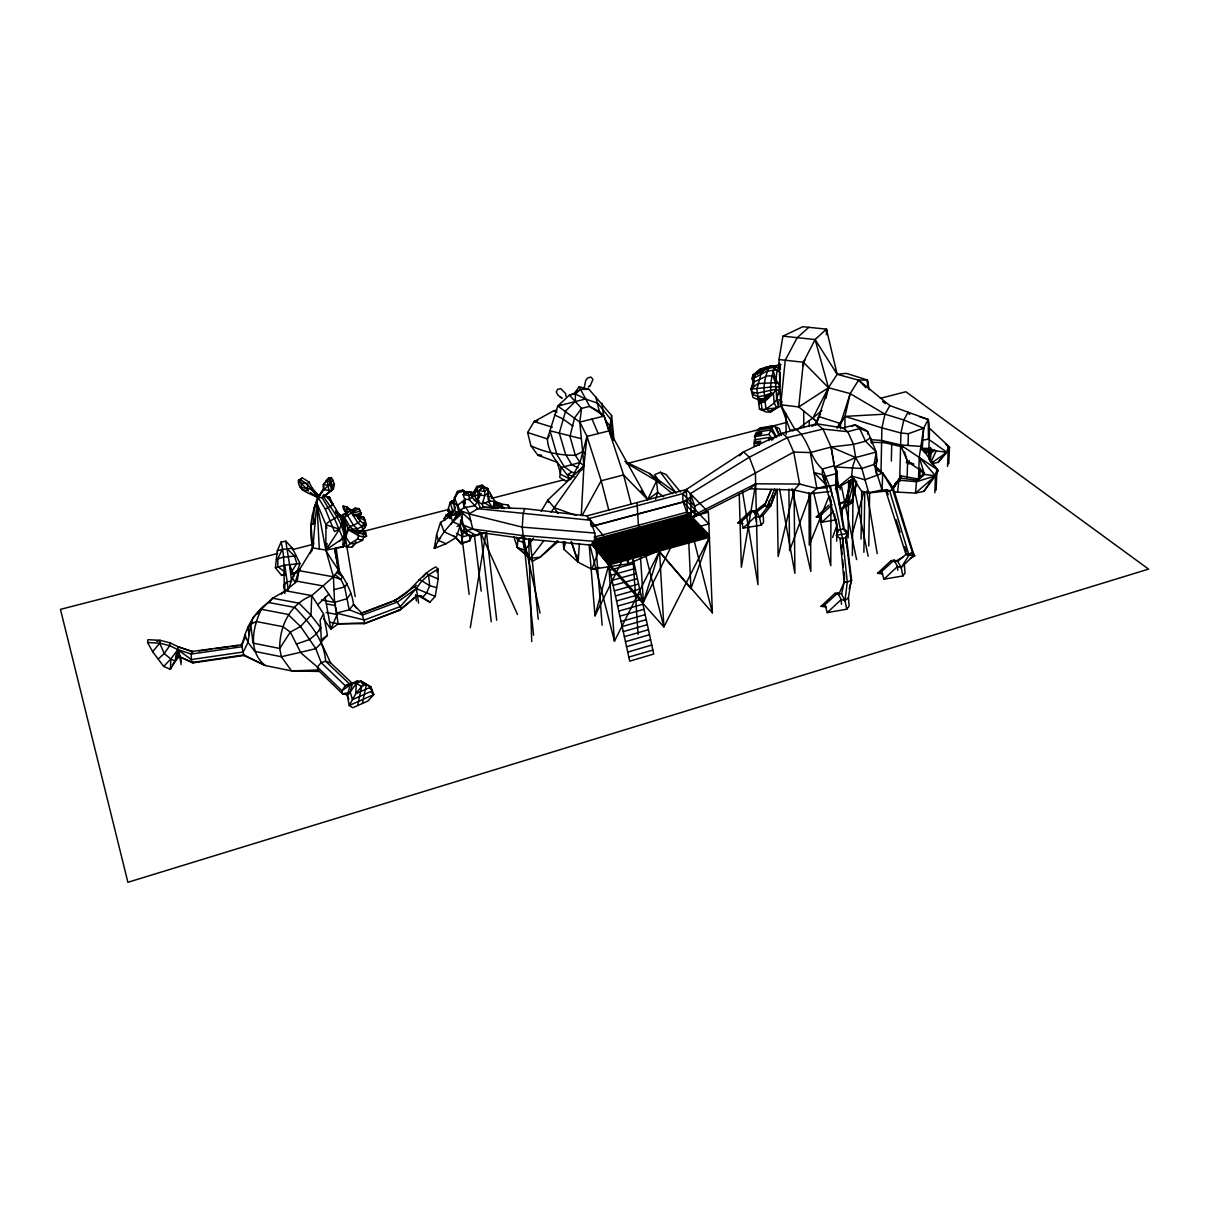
<?xml version="1.0" encoding="UTF-8"?>
<svg xmlns="http://www.w3.org/2000/svg" width="1209" height="1209" viewBox="0 0 1209 1209"><rect width="100%" height="100%" fill="white"/><g stroke="black" fill="none" stroke-linecap="round" stroke-linejoin="round"><path stroke-width="1.5" d="M826.412 334.606L826.427 329.135L802.806 326.702L782.933 336.147L779.019 359.541L780.697 404.773L794.661 429.059M302.28 477.872L300.3 479.656L302.099 489.736L308.295 490.718L298.457 480.305L300.3 479.656L307.086 483.827L317.982 497.367L322.168 497.67L333.457 488.98L334.394 484.114L331.614 478.008L328.999 477.615L323.377 484.522L323.271 489.509L317.725 497.655C310.517 493.287 297.58 491.292 298.457 480.305L302.28 477.872L309.051 482.028L311.952 487.816L318.466 495.478L319.765 495.69L323.619 489.781M830.946 500.647L830.764 565.706L813.521 491.776M323.513 618.721L330.858 629.164L338.263 623.768L334.53 602.414L333.442 576.814L325.841 550.11L325.946 524.766L316.879 503.11L317.982 497.367L323.271 489.509L331.523 490.809L332.46 485.942L331.024 481.741L329.664 479.822L327.034 479.414L329.256 492.471M779.79 363.546L780.455 369.531M836.719 541.164L836.794 525.552L832.638 537.385M840.179 489.63L840.21 485.942M840.542 428.863L840.572 423.588L850.169 393.62L858.571 380.125L867.321 379.974L869.241 389.827M844.895 428.832L844.985 416.395L850.169 393.62L828.482 387.696L803.38 362.247L779.019 359.541M778.702 401.615L778.641 407.01L770.42 411.982L766.294 412.057L759.464 409.05L758.466 400.814L759.705 398.093M778.762 394.421L780.213 372.478L773.851 367.687C765.902 366.947 760.431 374.382 753.026 375.138L751.892 378.613L753.721 382.074L750.94 389.132L752.995 397.504L758.224 399.665L764.617 398.562L773.352 393.454L776.133 389.222L775.543 383.344L777.175 369.848L779.08 367.204L768.682 367.309L753.026 375.138L753.721 382.074L766.959 375.984L773.095 375.878L780.364 386.26M848.114 537.945L848.627 480.608M852.36 555.641L853.161 478.93L851.62 476.029L852.526 467.218L855.64 457.531L853.524 444.383L847.721 431.704L843.066 427.941L816.559 423.754L782.299 433.306L743.58 451.894L686.289 489.509L682.677 493.665L587.468 518.963M811.828 426.445L816.559 423.754L822.981 429.074L831.097 447.043L834.18 465.813L836.643 470.875L836.447 484.008L844.169 528.726L847.841 532.277L845.862 537.884L846.194 543.43M861.065 539.078L861.715 490.884M863.891 552.332L864.767 492.305M867.654 434.152L867.699 431.613L865.402 429.799L854.975 424.812L843.066 427.941M868.772 546.015L869.634 492.003M880.983 473.187L881.89 427.865L884.988 414.158L889.884 405.619L928.255 419.478C930.945 432.61 928.028 445.985 928.935 459.435M891.335 461.037L891.728 444.111M312.904 524.51L314.431 507.357L318.466 495.478L310.637 489.025L300.24 487.378M899.738 478.447L900.932 433.003L903.818 420.007L908.08 412.284L909.652 414.475M899.964 481.378L900.055 478.039L917.178 480.336M907.113 477.812L907.581 461.778L904.589 451.985M908.05 445.471L908.382 433.714L923.691 428.182L928.255 419.478L919.52 416.773M909.017 464.15L909.123 460.478M918.477 480.124L919.233 457.078L923.691 428.182L903.818 420.007L884.988 414.158L850.169 393.62M919.853 477.479L920.155 468.246M930.129 460.402L930.598 447.481M934.829 492.788L935.479 475.832L936.96 469.349L920.88 446.423L900.614 444.927L881.633 440.454L870.601 439.638M936.144 490.053L936.96 469.349L900.614 444.927L907.581 461.778L918.84 469.107L924.462 474.412L935.479 475.832L938.124 470.437L930.053 461.097M339.321 573.202L334.606 548.478L338.399 570.255L333.442 576.814L311.756 595.599L310.955 615.23L300.527 626.474L290.311 632.111L279.702 648.447L281.334 656.744L291.581 670.919L319.146 671.463M768.818 440.575L768.939 437.507L754.416 439.819L754.144 445.909L759.6 445.048M947.539 466.387L948.4 446L930.053 428.742M948.793 463.788L949.503 447.149L945.514 443.99M170.393 669.302L170.847 658.981L177.844 649.656L178.116 646.8L170.001 642.825L160.102 640.317L147.951 639.682L147.604 642.523L152.636 651.696L163.683 666.416L170.393 669.302L175.245 661.323L177.844 649.656L169.713 645.666L159.769 643.158L147.604 642.523M298.064 571.781L299.666 569.016L296.326 571.434L292.412 577.554L295.102 582.542L298.865 570.633L312.844 547.873L325.841 550.11L343.311 546.861L344.913 543.415L344.429 517.15L336.117 512.707M488.164 499.453L487.756 488.421L481.862 487.62L478.855 490.688L480.26 495.161L475.122 505.725L464.211 507.674L464.619 499.166L463.183 494.693L466.236 491.595L472.13 492.411L471.842 497.322L469.228 499.619L464.619 499.166L465.178 503.79M581.257 515.412L583.947 465.646L587 436.404L579.806 422.092L557.727 406.028L547.39 438.897C547.949 455.672 561.913 466.1 569.998 479.096L565.585 481.122L559.737 477.328L561.052 467.566L580.003 462.503L583.947 465.646L581.499 470.482M852.043 426.399L854.975 424.812L859.675 428.575L867.699 431.613L876.253 452.015L855.64 457.531L834.709 466.931L836.643 470.875L835.646 484.9L836.628 492.214M346.771 693.951L346.907 694.767L342.495 693.77L317.922 669.967L291.581 670.919L265.27 665.539L243.855 655.49L241.347 644.337L245.155 638.14M297.278 571.222L299.968 563.545L292.442 548.236L285.838 541.194L281.092 542.01C285.4 558.694 283.465 575.605 284.508 592.47M579.187 386.759L589.07 389.389L611.588 415.518L609.185 431.477L604.168 416.062L599.422 411.755L589.644 406.39L579.187 386.759L574.26 393.439L569.379 395.147L557.727 406.028L561.142 405.196M362.413 703.094L366.493 684.309L361.703 686.425L355.718 693.77L370.967 687.029L361.113 681.272L356.353 683.357L355.718 693.77L349.265 705.482L352.786 707.764L367.853 701.054L373.808 694.571L370.967 687.029L361.113 681.272L357.32 681.015L352.575 683.085L341.951 690.762L342.495 693.77L349.643 692.545M241.316 644.896L191.944 651.455L178.116 646.8L193.274 651.802L191.944 651.455L191.294 654.054L191.309 659.555L191.989 662.487L193.304 662.834L243.855 655.49M579.398 543.491L578.144 562.23L591.881 569.288L628.181 563.847L657.847 551.138L652.392 552.634M558.392 541.36L540.136 557.198L532.58 561.097L517.286 547.299L517.754 540.68L516.56 537.34M469.47 513.704L465.556 506.873L440.514 522.439L436.6 534.726L434.273 548.448L446.061 543.718L456.337 537.461L460.327 525.129L460.674 520.112M922.104 449.929L923.691 428.182M564.301 541.708L563.742 549.052L578.144 562.23L576.799 554.855M924.507 472.885L917.858 478.991L916.498 481.696L915.5 493.106L894.358 491.957M930.356 460.342L931.021 452.907L932.305 450.353L921.454 448.433M628.695 558.226L628.181 563.847L626.232 558.679M178.796 650.261L181.108 664.602M344.489 539.652C347.421 525.129 338.052 512.571 330.843 501.04L332.309 505.075M170.001 642.825L169.713 645.666L164.212 653.585L158.167 659.071M285.097 574.97L281.591 575.408L275.41 567.807L277.284 550.836L281.092 542.01M179.491 653.721L175.517 658.452L175.245 661.323L170.847 658.981L164.212 653.585L159.769 643.158L160.102 640.317L156.898 641.435M284.825 593.483L284.735 582.526M897.546 492.395L898.937 480.2L901.189 475.893L917.858 478.991M463.591 529.89L461.294 543.808L469.757 540.846L472.492 534.62M847.841 532.277L845.862 537.884L851.06 581.061L848.446 597.684L844.985 600.631L841.585 594.103L837.807 592.999L825.022 604.621L827.258 612.585L846.799 609.2L844.985 600.631L847.297 582.058L842.718 538.685L840.512 530.237C836.598 508.913 831.399 488.36 822.392 468.971C809.546 458.151 808.866 439.048 795.9 429.104L792.847 430.872M551.032 512.253L583.947 465.646L579.806 422.092L581.559 408.37L569.379 395.147L575.333 393.711L580.713 389.313L589.07 389.389M476.422 489.857L476.86 486.456L481.892 485.172C492.063 490.416 492.471 504.455 504.123 508.475L494.058 505.12L495.388 508.505M493.62 508.4L494.557 501.312L488.345 500.994L492.35 507.78M771.025 394.754C769.695 384.946 771.841 374.518 775.286 365.707L780.969 364.574L777.765 365.541M780.334 364.831L779.76 368.836L779.14 363.153L780.364 367.974M314.975 505.8C310.381 519.341 309.353 533.925 312.844 547.873L311.665 551.228M281.244 594.148L297.157 581.242L298.865 570.633L333.442 576.814L340.847 579.398L344.641 587L349.22 609.804L362.715 614.958L397.67 601.886L416.259 588.556L421.457 581.453L428.56 574.895L438.021 569.031L435.799 566.945C419.553 574.849 411.906 592.319 395.373 600.102L393.529 601.236L416.501 585.337M470.286 627.667L485.973 532.776M423.165 597.095L420.007 595.523L429.83 602.203L435.24 596.43L438.172 578.93L438.021 569.031L436.917 572.129M827.576 487.605L816.876 488.466L799.617 484.053L755.655 483.796L750.124 488.768L691.472 518.449L690.339 493.665L749.338 457.214L787.301 437.628L822.981 429.074L847.721 431.704L859.675 428.575L865.493 441.209L876.253 452.015L874.122 464.452L882.011 489.841L889.597 490.733L892.68 489.887L893.149 487.726L882.766 473.097L875.512 466.357M875.769 467.777L877.009 460.629L876.253 452.015M344.248 536.464L345.245 538.201C347.497 530.192 344.036 520.883 338.203 515.049M313.841 542.932L312.844 547.873L310.94 524.434L315.096 522.968L312.421 515.064M356.655 608.399L353.527 604.576C351.094 583.509 335.498 568.003 325.841 550.11L327.155 543.491M570.557 479.641L580.003 462.503L575.348 455.325L569.968 436.419L574.577 417.891L581.559 408.37L589.644 406.39L604.168 416.062L623.587 474.941L631.143 504.093M457.047 526.474L460.327 525.129L462.805 513.205C450.594 522.424 440.801 534.605 434.273 548.448L436.147 545.576M847.161 498.048L850.547 481.666M357.713 705.179L361.703 686.425L356.353 683.357L352.575 683.085L350.187 692.092L347.361 695.719L349.265 705.482L373.808 694.571L371.269 692.183M850.592 479.913L845.862 501.554L839.016 504.44M841.585 594.103L844.169 582.27L840.104 538.761L836.432 535.209L838.426 529.618L837.731 532.474M175.879 656.789L176.998 651.802M948.4 446L946.979 452.287L938.139 462.367L931.64 463.727M842.069 516.56L841.887 509.185L851.892 502.868L856.516 483.388M355.204 596.687L343.96 529.255L345.23 532.277L344.565 535.043L339.563 541.526M771.297 439.487L782.299 433.306L787.301 437.628L793.709 452.106L799.617 484.053L794.086 489.993L778.143 556.578L777.085 489.222M498.214 508.49L483.449 507.206L482.164 503.896L484.869 495.599L487.454 493.317L489.781 501.07L482.164 503.896L476.709 501.69L478.25 495.327L476.86 486.456L473.218 493.015L480.608 507.946M825.853 398.547L828.482 387.696L837.172 374.322L826.427 329.135L815.108 339.548L803.38 362.247L798.741 406.965L816.785 421.639M764.768 399.59L766.083 408.974L776.828 407.947L774.213 403.081L773.352 393.454L760.824 401.358L762.229 409.655L766.083 408.974L774.213 403.081L776.692 399.499L778.792 390.809L776.133 389.222L757.378 393.106L751.907 392.109L751.711 389.827M357.32 681.015L354.781 682.934L349.265 683.705L325.614 661.232C324.178 639.319 309.217 622.514 294.8 607.432L268.277 602.445C253.678 612.857 244.898 629.224 242.012 646.709L191.294 654.054L177.844 649.656L179.219 656.578L172.252 664.859M624.841 461.354L649.581 473.505L656.563 480.85L657.696 492.35L647.646 499.619L609.366 430.797L587 436.404L580.003 462.503M846.799 499.876L845.862 501.554L851.892 502.868L856.652 481.635M354.781 682.934L350.066 685.004L347.361 695.719L348.902 699.165M742.931 523.648L737.898 522.862L750.562 510.923L756.94 511.815L764.436 505.861L770.994 489.721M840.799 509.14L848.522 502.702L854.4 478.915M524.328 536.751L522.938 542.04L525.114 550.367L532.58 561.097M589.146 544.594L594.979 615.834L608.701 565.041L638.594 527.411L637.007 502.581M565.736 541.844L563.742 549.052L563.182 541.662M852.874 531.688L863.906 491.761M849.217 588.783L851.62 580.229L846.376 537.159M773.488 495.781L770.526 506.193L763.257 515.125L759.464 517.24L755.867 516.122L753.358 510.697L750.562 510.923M453.889 503.035L451.667 500.798L451.743 501.962L450.186 502.355L447.798 510.349L448.856 512.48L452.997 511.981L450.186 502.355L454.312 499.816M759.464 517.24L756.94 511.815L753.358 510.697L741.646 521.381L743.127 528.121L761.202 525.159L759.464 517.24L767.292 507.357L769.392 500.36M310.471 553.072L313.025 544.791L312.844 547.873L316.879 503.11L325.841 550.11L342.918 538.307L334.53 518.691L322.168 497.67L323.936 494.511M655.58 499.241L657.696 492.35L663.741 496.748M816.045 425.039L828.482 387.696L815.108 339.548L782.933 336.147M345.245 538.201L349.613 526.263L344.429 517.15L358.741 508.657L361.279 514.293L357.305 515.82L353.24 515.548L361.446 512.858L360.569 512.722L361.279 514.293L353.24 515.548M289.042 587.982L292.412 577.554M342.676 544.352L346.847 547.375L350.036 543.612L357.516 539.063L358.589 535.768L358.151 533.033L348.404 529.738L344.867 520.369L339.729 515.17L340.001 516.772M657.968 550.05L690.943 588.571L709.396 537.31L638.594 527.411L712.388 612.842L708.398 512.178L686.289 489.509L586.803 515.895L524.766 508.626L523.089 513.598L522.273 527.139L533.592 635.209M841.116 513.221L853.161 478.93L835.736 488.693M314.431 507.357L317.982 497.367L325.327 509.125L334.47 531.567L339.487 529.194L342.359 521.381L340.318 516.183L339.049 517.407M781.891 401.418L780.697 404.773L789.945 429.875L793.678 430.344M598.772 550.246L591.881 569.288L598.712 567.414M775.317 367.204L775.286 365.707L769.513 366.176C765.629 374.986 762.788 385.55 764.556 395.539L758.164 396.643L752.92 394.497L753.978 393.046M842.613 529.119L844.169 528.726L837.913 530.328L826.17 486.623L824.704 476.724L822.392 474.699L813.959 472.507L826.986 485.731L816.876 488.466L810.468 493.71L789.613 550.684L788.888 489.025M815.304 425.281L820.503 413.674M776.934 489.569L770.526 506.193L767.292 507.357L764.436 505.861L771.508 489.433M776.435 489.811L770.526 506.193L769.408 504.304M319.539 630.735L320.702 627.788L320.128 620.157L323.559 613.87L311.756 595.599L285.536 590.763L272.569 598.228L253.195 617.331L250.686 624.388L247.966 642.357L243.281 651.999L191.309 659.555L177.844 649.656M767.292 507.357L774.682 488.935M828.89 496.521L809.244 545.153L808.987 492.547M772.914 439.804L769.03 434.363L770.813 429.936L756.335 432.263L754.507 436.676L755.957 439.955M487.272 496.264L491.957 496.748L487.726 489.297L482.769 486.32L477.721 487.605L474.064 496.385L470.694 494.859M815.047 425.236L818.674 416.516L840.572 423.588L844.985 416.395L884.988 414.158M776.178 366.025L765.886 367.249L761.625 371.647L756.879 389.132L758.224 399.665M838.668 594.48L844.683 581.408L844.169 582.27L847.297 582.058L851.62 580.229M455.34 506.949L449.869 518.661L452.559 512.42L448.887 512.48L447.798 510.349L452.997 511.981M930.794 462.412L936.204 450.927L946.979 452.287L949.503 447.149L946.435 444.957M292.442 548.236L282.196 549.415L277.753 558.8L277.889 566.704L284.992 572.129M582.028 515.654L601.175 480.759L623.587 474.941L647.646 499.619L656.563 480.85L626.186 462.956M759.146 402.506L761.02 398.607L762.305 398.502L759.479 402.476M594.979 615.834L622.303 560.447M589.75 544.428L614.459 641.238L659.525 551.047L687.453 514.233L695.523 509.518M670.995 547.042L643.4 602.082L609.366 563.878M687.317 490.627L682.677 493.665L683.085 501.871L687.453 514.233L709.396 537.31L663.877 626.912L608.701 565.041L591.76 544.398L690.671 517.618M455.007 514.989L456.594 511.951M907.4 460.569L906.312 462.624L910.981 463.228M894.539 485.973L893.013 487.983L901.189 475.893M848.522 502.702L851.725 501.357L852.647 499.68L850.955 500.148M569.998 479.096L560.825 474.427L557.213 462.322L537.884 455.204L530.902 445.804L527.638 432.52L534.061 421.609L553.541 410.894L556.865 410.093M549.279 435.693L547.39 438.897L527.638 432.52M590.007 386.245L592.984 379.339L590.808 377.027L587.634 377.964L585.715 380.548L584.325 387.076M256.731 614.278L261.25 609.502M444.141 518.54L447.95 513.795L444.141 518.54L444.867 520.444M524.857 538.806L522.938 542.04L517.754 540.68L521.502 536.947M541.179 511.301L547.889 499.982L583.947 465.646L580.411 470.014M450.685 524.494L459.737 510.304L454.403 497.821L457.576 491.368L462.639 490.083L467.415 493.076M911.329 552.876L913.097 552.362L914.729 555.868L913.445 555.672L901.143 567.58L897.713 561.293L894.116 560.175L881.663 571.494L883.945 579.187L902.911 575.952L901.143 567.58L909.198 554.901L913.097 552.362L893.149 487.726M292.11 570.89L296.87 563.409L294.376 555.928L286.941 548.599L285.838 541.194M325.841 550.11L339.487 529.194L325.946 524.766C328.969 519.583 336.51 519.87 338.475 513.946L342.359 521.381M343.96 529.255L346.333 532.534L348.404 529.738L357.38 528.801L362.126 526.474L365.299 520.611L363.441 516.878L356.7 515.775M343.945 539.365L345.714 536.705L350.036 543.612L355.189 543.642L362.624 540.272L363.713 536.992L363.199 533.849L358.151 533.033M533.411 538.171L525.114 550.367L517.286 547.299L513.795 536.569M770.42 411.982L772.611 408.778L772.974 410.319L770.42 411.982L766.083 408.974M893.119 488.693L898.937 480.2L916.498 481.696L924.462 474.412L919.233 457.078L935.479 475.832L915.5 493.106L923.872 491.338L930.99 480.88M933.031 477.903L938.124 470.437L936.96 469.349M805.451 359.285L803.38 362.247L803.411 365.995M893.33 487.877L899.496 479.112M269.033 602.414L272.569 598.228L299.016 603.17L310.955 615.23L320.702 627.788L316.501 633.788L309.58 639.516L296.417 644.065M356.353 683.357L350.187 692.092L352.484 699.648L372.387 690.823L370.15 688.405M766.612 399.03L769.332 395.207L765.357 397.051M761.761 402.098L765.342 397.051M776.027 382.664L757.831 383.585L750.94 389.132L775.377 386.593L778.928 387.152M770.299 387.107L770.889 386.291M840.618 538.05L840.104 538.761L845.862 537.884M902.911 575.952L905.012 573.006L904.377 564.784M325.327 482.708L328.999 477.615M350.942 593.377L347.119 598.636L334.53 602.414L321.473 600.012M893.451 487.182L900.055 478.039M837.384 533.91L836.432 535.209L846.92 533.577L843.655 529.436L835.646 484.9L836.447 484.008L838.29 486.759L835.359 488.587M893.874 486.366L895.763 483.66L894.146 485.837M752.844 386.532L750.94 389.132L753.494 381.485L753.298 378.78L751.892 378.613M838.411 425.341L844.985 416.395L881.89 427.865L900.932 433.003L908.382 433.714M347.119 583.66L344.641 587L333.986 589.614M765.886 367.249L760.446 369.032L755.413 374.971L753.63 378.266L753.796 385.233M353.95 509.835L355.25 508.097L358.741 508.657L360.554 510.893L351.955 513.508L346.53 506.692L343.069 506.148L346.605 514.475L343.069 506.148L347.27 512.752L343.19 514.989L345.124 513.553L347.663 515.714L353.587 525.401L357.38 528.801L357.819 531.537L362.7 530.056L364.453 528.273L363.773 523.981M938.139 462.367L945.378 452.68M947.433 449.914L949.503 447.149M923.872 491.338L935.479 475.832L916.498 481.696M517.286 547.299L530.509 558.362L544.005 540.393M837.308 427.941L840.572 423.588L836.809 427.774M894.569 485.021L900.614 476.966M459.239 514.46L461.264 511.755L452.725 521.82L460.327 525.129M846.799 609.2L849.141 606.102L848.446 597.684M466.508 492.713L463.485 491.232L458.407 492.531L454.403 497.821L453.496 502.309L455.476 512.888M894.992 484.22L896.7 481.847L895.28 483.676M446.061 543.718L438.459 540.483L440.499 537.824M346.847 547.375L352.015 546.982L356.066 541.723M252.515 621.366L247.83 627.426L249.114 634.725M459.193 524.797L461.037 529.844L466.432 533.94L467.097 530.434L472.779 529.058L480.608 532.549L525.719 538.927L592.47 545.274L595.478 541.42L523.165 535.617L472.779 529.058L463.364 524.963L461.022 521.547L466.432 533.94L470.633 536.736L486.683 532.504L482.784 533.532M423.12 576.92L426.354 572.809L428.56 574.895L438.172 578.93M477.721 487.605L473.218 493.015L471.117 493.544L474.064 496.385L471.042 494.919M152.636 651.696L159.769 643.158M458.921 512.722L457.229 505.664L465.117 499.393M332.974 479.928L324.254 489.66L323.377 484.522L332.46 485.942L334.394 484.114M761.202 525.159L763.544 522.5L763.257 515.125M691.472 518.449L695.16 514.475L755.655 483.796L741.359 567.233L739.243 493.907M851.892 502.868L852.647 499.68M320.959 642.206L327.412 635.329L323.559 613.87M358.665 532.821L360.554 530.827M588.345 387.107L589.584 385.807M352.015 546.982L355.189 543.642M329.604 622.121L338.263 623.768L364.151 623.663L400.814 609.427L417.437 595.266L416.259 588.556L414.067 586.441M163.683 666.416L170.847 658.981M422.198 597.654L426.475 593.256L429.739 585.655L428.56 574.895M739.53 455.838L743.58 451.894L749.338 457.214L755.413 473.233L757.983 584.657L742.477 491.564M695.674 514.958L691.76 518.752L592.727 545.591M557.334 540.695L540.136 557.198L530.509 558.362M317.665 604.742L328.863 594.208M743.127 528.121L755.867 516.122L756.305 521.487M821.425 517.709L816.302 516.938L828.996 505.014M832.109 504.757L820.382 515.442L821.969 522.167L833.469 511.362M826.351 607.009L821.047 606.344L834.89 593.377L837.807 592.999L841.192 599.543L841.479 604.319M827.258 612.585L841.192 599.543L844.985 600.631M897.713 570.225L897.531 566.477L894.116 560.175L891.078 560.674L877.568 573.308L882.782 573.912M883.945 579.187L897.531 566.477L901.143 567.58M331.614 478.008L329.664 479.822L331.523 490.809M310.637 489.025L311.952 487.816M298.457 482.467L307.086 483.827L309.051 482.028M774.41 425.613L759.977 427.941L757.393 430.253L771.856 427.926L774.41 425.613L779.367 435.663M808.851 327.322L797.215 337.659L785.245 360.237L780.697 404.773L798.741 406.965L828.482 387.696L812.916 417.982L796.988 429.527M776.964 406.844L772.974 410.319L770.254 410.954M821.939 410.471L812.916 417.982L816.347 421.76M429.83 602.203L417.437 595.266L398.985 610.545L364.151 623.663M897.713 561.293L906.009 554.417L912.221 553.072L914.729 555.868L910.392 558.482M769.513 366.176L769.529 367.506L770.526 366.131L758.648 370.589L753.026 375.138L753.63 378.266L766.869 371.148L777.175 369.848M837.308 481.348L838.29 486.759L851.62 476.029L864.873 479.761L882.766 473.097L892.68 489.887L913.445 555.672L906.009 554.417L885.441 489.841M365.133 520.988L365.843 525.477L364.876 527.759L364 523.633L360.494 521.215L353.587 525.401L349.613 526.263L352.892 529.3L353.179 530.993L357.819 531.537M754.144 512.042L765.055 503.503M322.168 497.67L333.457 488.98M344.021 508.233L343.16 508.097L347.27 512.752L355.25 508.097L351.955 513.508L358.06 523.149L362.126 526.474L362.7 530.056M321.473 639.637L327.412 635.329M517.497 614.444L480.608 532.549L476.467 535.527L467.097 530.434L463.364 524.963L461.339 516.802M934.905 450.171L931.021 452.907L924.175 452.362M931.55 462.987L946.979 452.287L928.452 439.154L923.087 440.076M580.713 389.313L574.26 393.439L585.413 399.015L597.714 403.186L611.316 420.112L613.205 440.288M591.851 526.263L683.085 501.871L692.576 495.992M311.756 595.599C290.054 604.092 279.491 626.02 279.702 648.447L253.044 643.128L250.686 624.388L256.293 621.532L282.966 626.7L290.311 632.111L300.935 652.936L317.378 666.99L341.951 690.762L345.321 685.745L349.265 683.705M575 472.915L571.736 472.13L567.595 474.517L574.335 476.875M450.715 513.916L446.181 515.094L452.559 512.42L448.025 516.863L446.181 515.094L450.836 512.42M902.73 557.258L894.66 561.792L891.078 560.674M755.746 373.611L753.026 375.138L760.446 369.032L758.678 371.45L758.648 370.589M342.238 515.14L349.295 511.256M594.178 539.41L687.453 514.233L695.598 509.82M481.303 493.695L471.283 497.111M300.24 569.348L296.326 571.434L298.865 570.633M344.913 543.415C345.336 525.205 332.49 510.455 323.151 495.977L329.437 497.141L333.246 504.773L325.327 509.125M363.954 537.325L366.599 536.055L364.483 530.751L364.982 533.864L352.378 531.764L358.574 530.494L362.534 531.144L364.982 533.864M446.181 515.094L452.015 512.314M848.355 503.941L852.859 501.841L851.181 501.75M281.591 575.408L284.81 573.943M275.41 567.807L284.75 565.162L299.968 563.545M880.908 571.827L877.568 573.308L881.663 571.494M821.047 606.344L825.022 604.621M680.501 492.018L666.144 474.593L660.446 472.235L654.598 474.699L660.069 482.376M456.775 513.613L450.791 516.107L452.725 521.82M344.625 526.051L347.074 525.069M737.898 522.862L741.646 521.381M838.97 503.609L847.101 500.45L845.862 501.554L848.325 502.294L851.725 501.357M391.807 601.87L360.826 613.492L395.373 600.102L400.375 606.525L400.814 609.427L398.985 610.545L398.864 609.789M764.556 395.539L770.994 393.152L773.352 393.454L764.798 401.6L758.527 403.806M276.347 559.329L283.42 557.168L296.205 555.898M816.302 516.938L820.382 515.442M366.599 536.055L363.713 536.992L358.589 535.768L348.404 529.738L353.179 530.993M363.199 533.849L366.1 532.927M877.643 468.88L875.467 469.56L882.766 473.097L882.011 489.841L868.742 492.909L861.669 491.338L851.62 476.029M627.728 652.089L651.757 645.062M628.816 657.107L652.845 650.064M626.564 646.739L650.608 639.742M277.284 550.836L282.196 549.415M624.358 636.675L648.432 629.708M625.461 641.707L649.52 634.725M622.151 626.579L646.256 619.658M623.255 631.627L647.344 624.675M619.869 616.167L644.019 609.276M621.048 621.532L645.168 614.625M617.663 606.041L641.828 599.196M618.766 611.104L642.931 604.228M616.545 600.979L640.74 594.133M552.362 427.17L534.061 421.609L537.657 420.611M614.323 590.823L638.548 584.023M615.441 595.901L639.652 589.085M612.041 580.335L636.297 573.58M613.144 585.428L637.385 578.643M781.936 406.103L778.641 407.01L776.692 399.499L776.133 389.222M609.804 570.149L634.09 563.424M610.923 575.242L635.193 568.502M605.649 561.339L706.041 533.774M606.661 562.563L707.159 534.952M632.851 556.11L709.305 535.088L687.347 512.042L593.997 537.204M607.674 563.802L708.278 536.131M709.396 537.31L608.701 565.041L629.708 661.127L653.706 654.054L633.002 558.346M598.636 552.785L698.288 525.628M632.095 544.851L708.867 523.905L686.833 501.04L591.322 526.58M599.634 554.009L699.391 526.776M600.631 555.218L700.495 527.94M601.629 556.427L701.598 529.104M602.626 557.651L702.701 530.267M603.639 558.875L703.804 531.431M604.636 560.099L704.923 532.61M593.71 546.785L692.833 519.9M594.692 547.979L693.921 521.034M595.674 549.173L695.009 522.182M596.657 550.382L696.097 523.331M764.436 505.861L766.158 505.392M597.654 551.591L697.2 524.479M824.704 476.724L836.477 473.535L834.18 465.813L822.392 468.971L822.392 474.699L826.17 486.623L835.646 484.9M594.118 540.861L688.526 515.351M592.455 542.75L689.598 516.485M708.398 512.178L631.31 533.033L638.08 634.377M455.869 537.642L460.78 543.219L469.757 540.846L469.893 534.907L462.745 536.796L456.367 533.305M683.085 501.871L695.16 514.475L694.797 506.178L793.709 452.106L810.302 452.544L831.097 447.043L853.524 444.383L865.493 441.209L870.51 437.703L871.341 443.174M477.283 534.982L470.633 536.736L461.037 529.844M478.658 534.62L481.409 533.894M557.727 406.028L585.413 399.015M473.973 499.997L476.709 501.69L479.505 500.964M277.738 553.435L60.45 609.366L127.897 882.298L1148.55 569.107L905.858 391.746L880.303 398.335M292.351 549.672L312.436 544.503M363.561 531.34L449.37 509.246M491.368 498.44L564.407 479.641M626.489 463.667L759.781 429.346M767.08 427.472L787.18 422.304M579.806 422.092L604.168 416.062M534.061 421.609L537.491 420.762M291.565 573.927L296.734 572.764L291.157 572.386M821.969 522.167L836.341 519.794M759.01 428.802L765.191 427.805L758.36 429.391M755.655 433.91L761.851 432.913L761.398 434.016L755.202 435.013M754.507 436.676L769.03 434.363M754.31 442.101L760.537 441.119L760.461 442.645L754.25 443.612M350.066 685.004L345.321 685.745L321.186 662.638L315.821 648.704L309.58 639.516L300.527 626.474L287.938 614.368L261.295 609.306C252.923 627.199 247.422 651.243 265.27 665.539L243.901 654.93L191.989 662.487L179.219 656.578L193.304 662.834L193.123 662.048M198.805 651.001L211.741 649.142M215.444 648.613L228.38 646.755M232.083 646.226L237.614 645.425M906.009 554.417L909.198 554.901L908.382 554.719M750.124 488.768L794.086 489.993L810.468 493.71L829.117 491.579M866.657 491.141L868.742 492.909L889.597 490.733L908.669 554.1M338.263 623.768L364.846 622.937L361.521 612.767L353.527 604.576L349.22 609.804L336.404 613.144L364.362 620.036L400.375 606.525L416.259 588.556L435.24 596.43M541.617 455.188L537.884 455.204L541.496 455.869M847.811 501.584L845.862 501.554L847.554 501.085L848.325 502.294M834.709 466.931L861.836 468.503L874.122 464.452L877.009 460.629L875.618 457.198M871.629 442.313L884.399 442.615L903.093 447.088L900.614 444.927M922.044 448.267L929.343 448.479L936.204 450.927M495.72 503.261L507.856 504.969L509.881 507.84L507.856 504.969L509.034 507.976M524.766 508.626L483.449 507.206L477.751 508.687L469.092 513.931L459.737 510.304L470.739 520.686M779.352 383.54L775.543 383.344L773.095 375.878M363.894 517.8L365.949 525.507L365.299 520.611L356.761 516.167L360.07 516.319M602.142 625.174L594.813 533.048L522.273 527.139L469.092 513.931L472.779 529.058M480.26 495.161L484.869 495.599L484.764 491.504L483.086 487.59L478.855 490.688L484.764 491.504L487.756 488.421L481.862 487.62M594.813 533.048L590.445 520.248L477.751 508.687L469.228 499.619L469.092 495.509L467.415 491.595L463.183 494.693L469.092 495.509L472.13 492.411L466.236 491.595M356.761 516.167L363.441 516.878M922.391 450.443L931.671 451.622M918.795 470.739L922.316 471.208M595.81 541.859L659.525 551.047L643.4 602.082L640.392 555.415M325.931 480.955L331.024 481.741M349.733 509.155L347.497 508.793L346.53 506.692L351.743 510.697M344.928 510.198L344.066 510.062L345.653 511.77M340.485 519.643L342.615 520.006L342.132 517.12M360.509 539.924L362.624 540.272L357.516 539.063M297.157 581.242L323.181 585.957L334.53 602.414M326.4 603.896L335.513 605.588L334.908 602.097M326.158 612.479L337.084 614.535L330.858 629.164L325.161 597.095M580.849 438.58L550.019 430.767L556.971 454.735L564.316 466.734L571.736 472.13M776.692 399.499L781.271 400.451L781.603 403.277M886.832 490.144L889.597 490.733M758.466 400.814L760.824 401.358M759.464 409.05L764.179 410.168M341.996 519.643L344.867 520.369M889.884 405.619L858.571 380.125L837.172 374.322L815.108 339.548M834.89 593.377L837.414 594.118M436.706 587.68L429.739 585.655L419.266 579.353M868.213 387.303L867.321 379.974L846.315 373.369L837.172 374.322L834.86 369.486M352.363 683.402L330.556 662.804L325.614 661.232L321.186 662.638L317.378 666.99L317.922 669.967M530.902 445.804C545.289 452.483 559.797 455.325 575.348 455.325L583.297 451.32L585.519 454.085M548.342 502.476L547.889 499.982L554.145 507.689L576.088 515.457M907.581 461.778L913.898 464.09M918.84 469.107L922.331 470.392M502.521 505.74L499.982 503.382L494.557 501.312L492.758 507.81L483.857 502.415M553.541 410.894L556.986 412.209M362.05 682.904L366.78 684.793L361.113 681.272L362.851 684.385M578.083 467.702L571.812 464.861L565.525 454.206L559.299 433.049L565.6 411.045L575.363 401.464L575.333 393.711M560.266 397.172L561.671 397.852M562.094 398.29L558.407 395.524M554.432 414.868L562.895 418.903L572.885 426.097M450.186 502.355L454.644 504.531M464.316 492.94L462.639 490.083L466.251 492.652M494.3 503.216L504.123 508.475L499.982 503.382M306.013 488.285L308.083 489.494M315.489 493.771L318.466 495.478M453.269 535.678L456.337 537.461L444.141 531.809L440.514 522.439M310.139 492.259L317.725 497.655M336.752 572.431L342.6 576.678L340.847 579.398L335.105 574.623M649.581 473.505L675.287 492.32M882.479 401.388L885.351 403.594M881.633 440.454L884.399 442.615M656.563 480.85L672.476 493.695M471.842 497.322L476.709 501.69M457.229 505.664L453.496 502.309L457.576 491.368L458.407 492.531M768.939 437.507L771.705 440.061M463.485 491.232L466.039 493.725M852.39 477.479L856.184 481.273M484.461 487.801L481.892 485.172L482.769 486.32M858.571 380.125L865.901 387.696M682.677 493.665L694.797 506.178L690.339 493.665M455.657 537.657L460.78 543.219M458.12 540.347L461.294 543.808M594.873 547.617L598.5 551.682M586.803 515.895L606.782 539.667L614.459 641.238M595.07 536.358L607.674 551.516M608.52 562.789L592.289 543.053L592.47 545.274M606.026 421.064L610.243 426.354L611.331 437.053M326.506 496.264L333.246 504.773M525.719 538.927L523.165 535.617L540.045 613.084M355.28 514.429L360.494 521.215L357.305 515.82M660.446 472.235L676.209 493.166M357.698 517.422L360.494 521.215M640.997 490.552L643.203 493.574M645.425 496.597L647.646 499.619M770.813 429.936L776.284 437.416M602.112 415.745L599.422 411.755L595.75 396.764M554.145 507.689L557.984 513.538M335.437 510.954L337.205 513.961M557.999 395.086L556.246 391.943L557.636 389.298L560.885 388.693L565.752 393.741L565.978 396.34M771.856 427.926L776.586 437.341M320.778 641.662L330.556 662.804M592.017 419.07L598.213 433.593M822.392 474.699L826.336 484.159M779.533 435.633L776.193 427.064L779.367 428.515L781.467 435.497M244.989 634.695L247.966 642.357L254.751 651.379L281.334 656.744L315.821 648.704L321.443 642.704L320.702 627.788M330.374 499.74L329.437 497.141L329.951 500.148M286.941 548.599L289.525 564.331L293.908 576.557M571.147 541.481L578.144 562.23L571.887 542.871M436.6 534.726L438.459 540.483M773.004 370.392L775.982 379.732M587 436.404L601.175 480.759L608.868 510.364M886.499 489.479L888.207 494.829M896.141 519.81L900.101 532.292M904.634 546.559L906.342 551.924M338.399 570.255L339.397 573.398M868.742 492.909L861.836 468.503L855.64 457.531L831.097 447.043L833.182 458.528M325.946 524.766L326.898 528.257M609.366 430.797L610.333 434.333M829.737 496.264L831.112 501.523M834.316 513.825L837.051 524.358M645.379 554.1L663.877 626.912L658.074 525.794M694.389 541.647L712.388 612.842M341.21 518.329L343.492 527.426M179.869 655.323L181.365 661.746M875.8 471.011L876.827 475.394M792.001 488.542L810.801 571.449L810.468 493.71M463.002 501.931L464.211 507.674M841.147 484.854L856.592 559.555M852.164 478.462L868.168 556.231M284.115 587.967L283.571 585.141L287.258 581.771L291.565 581.242L289.525 564.331L290.508 569.167M289.525 564.331L290.447 569.212M601.901 403.232L603.729 416.531M830.492 486.214L832.472 497.065M810.302 452.544L816.876 488.466M779.533 489.01L794.902 573.293L794.086 489.993M833.469 460.161L834.089 463.546M836.008 474.14L836.658 477.751M307.086 483.827L308.295 490.718M335.83 607.386L336.767 612.751M317.499 506.571L316.879 503.11L319.327 548.992M327.971 496.703L328.243 498.274M866.974 492.335L877.205 553.631M345.124 513.553L345.426 515.351M284.75 565.162L288.422 590.657M417.437 595.266L418.586 603.17M415.488 594.707L416.395 601.024M339.669 573.036L336.102 547.753L343.311 546.861L342.918 538.307M460.538 525.87L469.183 594.405M826.427 329.135L827.092 334.545M474.442 535.602L481.197 591.11M346.53 506.692L347.27 512.752M480.608 532.549L491.262 621.789M486.456 532.791L496.718 620.262M836.643 470.875L838.29 486.759M530.026 538.866L538.262 619.235M611.588 415.518L614.036 440.333M841.298 545.274L842.144 554.311M842.643 559.722L843.323 566.961M843.837 572.371L844.517 579.61M590.445 520.248L590.853 525.28M867.321 379.974L867.76 387.469M686.289 489.509L687.453 514.233M688.767 542.1L690.943 588.571M842.718 538.685L843.141 547.979M844.26 572.129L844.502 577.69M528.681 538.806L531.718 641.601M761.625 371.647L761.655 373.022M757.046 372.78L757.061 373.626M764.39 367.884L764.42 369.244M764.556 395.373L764.617 398.562M763.015 369.758L763.045 371.133M768.682 367.309L768.697 368.639M767.851 368.443L767.866 369.773M785.895 413.826L786.152 434.318M928.255 419.478L928.452 439.154M781.226 395.811L781.271 400.451M803.698 410.818L803.804 427.533M809.274 420.898L809.305 426.49"/></g></svg>
